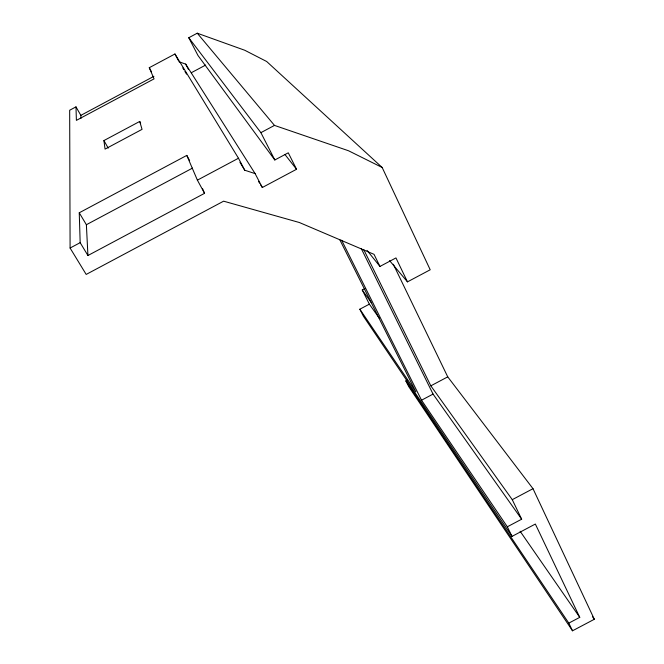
<?xml version="1.0" encoding="UTF-8"?>
<svg xmlns="http://www.w3.org/2000/svg" width="664" height="664" viewBox="0 0 664 664"><rect width="100%" height="100%" fill="white"/><g stroke="black" fill="none" stroke-linecap="round" stroke-linejoin="round"><path stroke-width="1" d="M260.695 184.882L262.338 187.497L296.551 169.262L288.276 152.811L274.821 159.982L197.972 55.477L188.775 37.732L197.249 33.2L244.709 50.24L266.654 61.486L382.182 167.502L430.206 269.775L407.472 281.86L389.56 260.595M81.008 118.35L80.85 115.362L75.978 106.871L69.67 110.241L70.094 248.037L86.187 274.431L223.619 201.175L299.339 222.506L374.031 254.337L379.957 266.438L395.96 257.923L407.472 281.86M75.978 106.871L76.393 120.375L154.056 78.875L149.275 67.703L174.947 53.983L238.476 158.239L244.742 170.216L255.117 173.619L262.338 187.497M80.85 115.362L153.915 76.319M191.34 72.716L205.657 65.064M139.722 121.446L142.046 129.364L105.061 149.109L103.916 140.569L139.722 121.446L140.66 123.139M202.57 188.734L204.562 193.324L87.93 255.516L80.17 242.667L79.248 212.787L186.8 155.401L189.638 160.63M87.93 255.516L86.378 224.722L192.518 168.1M188.775 37.732L260.894 132.651L274.489 125.405L348.492 150.745L382.182 167.502M70.094 248.037L80.17 242.667M204.562 193.324L197.391 180.151L238.476 158.239M379.493 318.471L369.35 304.162L362.253 289.985L364.993 288.533M407.505 380.024L405.87 380.895L568.807 623.122L579.755 617.346L535.35 524.045L512.027 536.387L363.399 316.222L359.846 309.208L369.35 304.162M363.731 249.581L430.828 385.834L447.744 376.861L533.001 488.687L594.33 619.271L572.517 630.8L408.767 386.664L405.87 380.895M421.532 400.209L433.052 394.092L521.663 519.198L507.329 526.784L421.532 400.209L341.645 240.243M430.828 385.834L512.268 499.668L533.001 488.687M179.064 61.785L185.671 64.101L255.117 173.619M197.249 33.2L274.489 125.405M367.043 250.394L379.957 266.438M285.014 154.596L296.551 169.262M362.253 289.985L371.309 302.643M592.529 616.74L594.33 619.271M520.119 531.258L579.755 617.346M359.846 309.208L415.871 391.86L339.802 239.737M258.495 181.388L259.591 183.139M182.799 67.96L183.87 69.72M184.932 71.488L186.534 74.127M239.936 162.282L244.742 170.216M79.248 212.787L86.378 224.722M103.916 140.569L108.232 148.113M149.275 67.703L151.6 72.011M174.947 53.983L178.608 60.922M185.671 64.101L188.535 69.554M260.894 132.651L274.821 159.982M361.257 248.527L433.052 394.092M507.329 526.784L512.027 536.387M393.312 264.255L447.744 376.861M568.807 623.122L572.517 630.8M512.268 499.668L521.663 519.198M186.8 155.401L197.391 180.151"/></g></svg>
